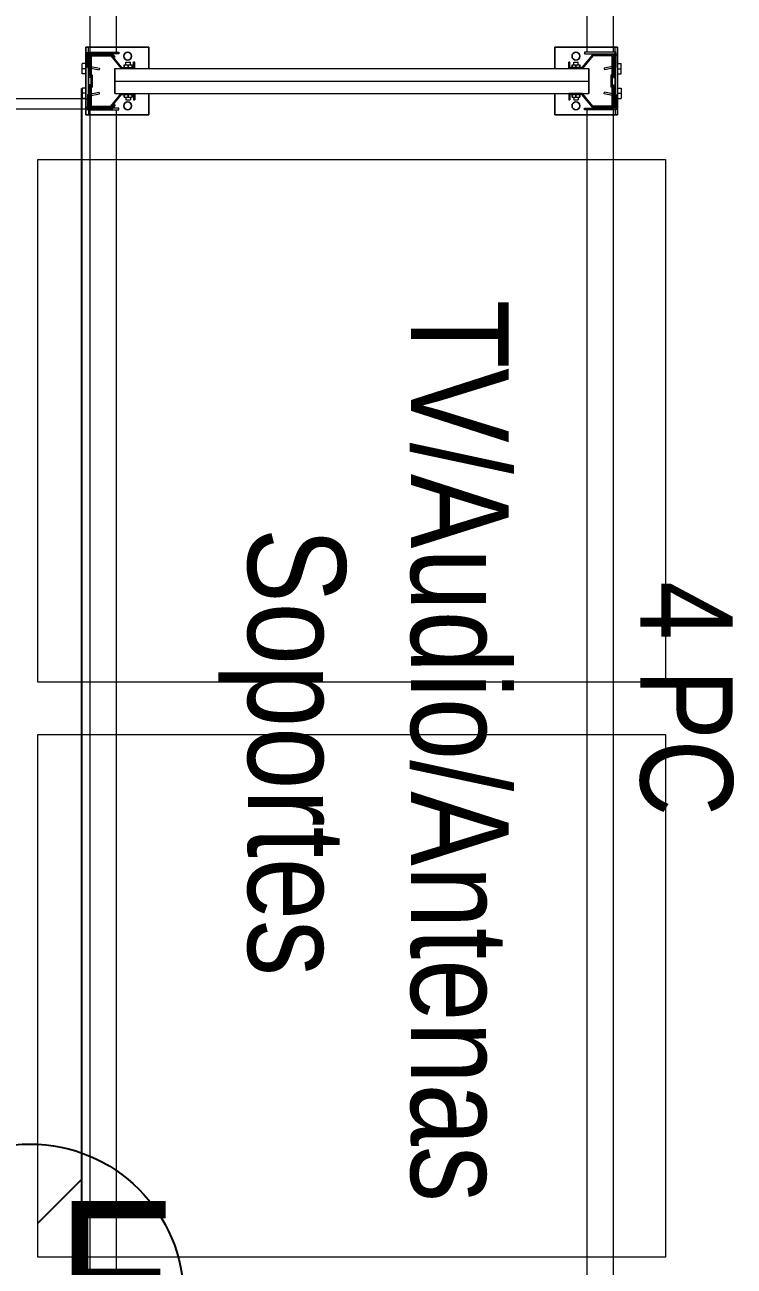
# Model space of a CAD drawing. Header units: metres. Extents: x 0 to 8715937, y -236336 to 216.
# Drawn here: x 128.539 to 129.895, y 73.327 to 75.702 of the extents above; entities that cross this region are included whole.
import ezdxf

# ---------------------------------------------------------------- set-up
doc = ezdxf.new("R2010")
doc.units = ezdxf.units.M
doc.header["$MEASUREMENT"] = 0
doc.linetypes.add('ACAD_ISO10W100', pattern=[18, 12, -3, 0, -3])
for name, color, linetype in [('0-BLOCK-EQUIPAMIENTO', 7, 'Continuous'), ('0-BLOCK-ESTRUCTURA', 7, 'Continuous'), ('AAA BAST', 5, 'Continuous'), ('AAA CONECT', 3, 'Continuous'), ('AAA LARG', 1, 'Continuous'), ('AAA PALLETS', 7, 'Continuous'), ('COTAS INTERIORES', 2, 'Continuous'), ('EJES', 251, 'ACAD_ISO10W100'), ('MURO 20 - vista', 5, 'Continuous'), ('TEXTO', 7, 'Continuous')]:
    doc.layers.add(name, color=color, linetype=linetype)
doc.styles.add('AR', font='arial.ttf')

# ---------------------------------------------------------------- blocks, each defined once
blk = doc.blocks.new('DPM-ESTRUCTURA')
at = {"layer": 'EJES', "ltscale": 0.4}
blk.add_line((40.9278, 41.5801), (40.9278, 112.3301), dxfattribs=at)
blk = doc.blocks.new('1A MODULO D FTE')
at = {"layer": 'AAA BAST', "lineweight": 5}
for points in [[(-2.34, 0.415), (-2.34, 0.417), (-2.35, 0.417), (-2.35, 0.44), (-2.326, 0.46), (-2.326, 0.5), (-2.366, 0.5), (-2.366, 0.498), (-2.386, 0.498), (-2.386, 0.5), (-2.426, 0.5), (-2.426, 0.46), (-2.402, 0.44), (-2.402, 0.417), (-2.412, 0.417), (-2.412, 0.415), (-2.4, 0.415), (-2.4, 0.4409), (-2.424, 0.4609), (-2.424, 0.498), (-2.388, 0.498), (-2.388, 0.496), (-2.364, 0.496), (-2.364, 0.498), (-2.328, 0.498), (-2.328, 0.4609), (-2.352, 0.4409), (-2.352, 0.415)], [(-0.012, 0.415), (-0.012, 0.417), (-0.002, 0.417), (-0.002, 0.44), (-0.026, 0.46), (-0.026, 0.5), (0.014, 0.5), (0.014, 0.498), (0.034, 0.498), (0.034, 0.5), (0.074, 0.5), (0.074, 0.46), (0.05, 0.44), (0.05, 0.417), (0.06, 0.417), (0.06, 0.415), (0.048, 0.415), (0.048, 0.4409), (0.072, 0.4609), (0.072, 0.498), (0.036, 0.498), (0.036, 0.496), (0.012, 0.496), (0.012, 0.498), (-0.024, 0.498), (-0.024, 0.4609), (0, 0.4409), (0, 0.415)], [(-2.34, -0.415), (-2.34, -0.417), (-2.35, -0.417), (-2.35, -0.44), (-2.326, -0.46), (-2.326, -0.5), (-2.366, -0.5), (-2.366, -0.498), (-2.386, -0.498), (-2.386, -0.5), (-2.426, -0.5), (-2.426, -0.46), (-2.402, -0.44), (-2.402, -0.417), (-2.412, -0.417), (-2.412, -0.415), (-2.4, -0.415), (-2.4, -0.4409), (-2.424, -0.4609), (-2.424, -0.498), (-2.388, -0.498), (-2.388, -0.496), (-2.364, -0.496), (-2.364, -0.498), (-2.328, -0.498), (-2.328, -0.4609), (-2.352, -0.4409), (-2.352, -0.415)], [(-0.012, -0.415), (-0.012, -0.417), (-0.002, -0.417), (-0.002, -0.44), (-0.026, -0.46), (-0.026, -0.5), (0.014, -0.5), (0.014, -0.498), (0.034, -0.498), (0.034, -0.5), (0.074, -0.5), (0.074, -0.46), (0.05, -0.44), (0.05, -0.417), (0.06, -0.417), (0.06, -0.415), (0.048, -0.415), (0.048, -0.4409), (0.072, -0.4609), (0.072, -0.498), (0.036, -0.498), (0.036, -0.496), (0.012, -0.496), (0.012, -0.498), (-0.024, -0.498), (-0.024, -0.4609), (0, -0.4409), (0, -0.415)]]:
    blk.add_hatch(color=251, dxfattribs=at).paths.add_polyline_path(points)
at = {"layer": 'AAA BAST', "color": 251, "lineweight": 5}
for p, q in [((-2.426, 0.5082), (-2.441, 0.5082)), ((-2.441, 0.5082), (-2.441, 0.3882)), ((-2.426, 0.5032), (-2.441, 0.5032)), ((-2.326, 0.5082), (-2.426, 0.5082)), ((-2.426, 0.5082), (-2.426, 0.5032)), ((-2.426, 0.5032), (-2.326, 0.5032)), ((-2.386, 0.5), (-2.426, 0.5)), ((-2.426, 0.5), (-2.426, 0.46)), ((-2.416, 0.5), (-2.416, 0.5032)), ((-2.416, 0.5032), (-2.383, 0.5032)), ((-2.3895, 0.5152), (-2.4095, 0.5152)), ((-2.4095, 0.5082), (-2.4095, 0.5152)), ((-2.3995, 0.5082), (-2.3995, 0.5152)), ((-2.3895, 0.5082), (-2.3895, 0.5152)), ((-2.386, 0.5), (-2.386, 0.498)), ((-2.386, 0.5), (-2.383, 0.5)), ((-2.383, 0.5), (-2.383, 0.5032)), ((-2.369, 0.5), (-2.369, 0.5032)), ((-2.366, 0.5), (-2.369, 0.5)), ((-2.326, 0.5), (-2.366, 0.5)), ((-2.366, 0.5), (-2.366, 0.498)), ((-2.3625, 0.5152), (-2.3425, 0.5152)), ((-2.3625, 0.5082), (-2.3625, 0.5152)), ((-2.3525, 0.5082), (-2.3525, 0.5152)), ((-2.3425, 0.5082), (-2.3425, 0.5152)), ((-2.336, 0.5), (-2.336, 0.5032)), ((-2.326, 0.5032), (-2.326, 0.5082)), ((-2.311, 0.5082), (-2.326, 0.5082)), ((-2.326, 0.5032), (-2.311, 0.5032)), ((-2.326, 0.5), (-2.326, 0.46)), ((-2.311, 0.3882), (-2.311, 0.5082)), ((-0.041, 0.3882), (-0.041, 0.5082)), ((-0.041, 0.5082), (-0.026, 0.5082)), ((-0.026, 0.5032), (-0.041, 0.5032)), ((-0.026, 0.5032), (-0.026, 0.5082)), ((-0.026, 0.5082), (0.074, 0.5082)), ((0.074, 0.5032), (-0.026, 0.5032)), ((-0.026, 0.5), (0.014, 0.5)), ((-0.026, 0.5), (-0.026, 0.46)), ((-0.016, 0.5), (-0.016, 0.5032)), ((0.0105, 0.5152), (-0.0095, 0.5152)), ((-0.0095, 0.5082), (-0.0095, 0.5152)), ((0.0005, 0.5082), (0.0005, 0.5152)), ((0.0105, 0.5082), (0.0105, 0.5152)), ((0.014, 0.5), (0.014, 0.498)), ((0.014, 0.5), (0.017, 0.5)), ((0.017, 0.5), (0.017, 0.5032)), ((0.031, 0.5), (0.031, 0.5032)), ((0.064, 0.5032), (0.031, 0.5032)), ((0.034, 0.5), (0.031, 0.5)), ((0.034, 0.5), (0.074, 0.5)), ((0.034, 0.5), (0.034, 0.498)), ((0.0375, 0.5152), (0.0575, 0.5152)), ((0.0375, 0.5082), (0.0375, 0.5152)), ((0.0475, 0.5082), (0.0475, 0.5152)), ((0.0575, 0.5082), (0.0575, 0.5152)), ((0.064, 0.5), (0.064, 0.5032)), ((0.074, 0.5082), (0.074, 0.5032)), ((0.074, 0.5082), (0.089, 0.5082)), ((0.074, 0.5032), (0.089, 0.5032)), ((0.074, 0.5), (0.074, 0.46)), ((0.089, 0.5082), (0.089, 0.3882)), ((-2.424, 0.498), (-2.424, 0.4609)), ((-2.388, 0.498), (-2.424, 0.498)), ((-2.388, 0.498), (-2.388, 0.496)), ((-2.364, 0.496), (-2.388, 0.496)), ((-2.366, 0.498), (-2.386, 0.498)), ((-2.328, 0.498), (-2.364, 0.498)), ((-2.364, 0.498), (-2.364, 0.496)), ((-2.328, 0.498), (-2.328, 0.4609)), ((-0.024, 0.498), (-0.024, 0.4609)), ((-0.024, 0.498), (0.012, 0.498)), ((0.012, 0.498), (0.012, 0.496)), ((0.012, 0.496), (0.036, 0.496)), ((0.014, 0.498), (0.034, 0.498)), ((0.036, 0.498), (0.072, 0.498)), ((0.036, 0.498), (0.036, 0.496)), ((0.072, 0.498), (0.072, 0.4609)), ((-2.426, 0.46), (-2.402, 0.44)), ((-2.424, 0.4609), (-2.4, 0.4409)), ((-2.4, 0.453), (-2.376, 0.453)), ((-2.4, -0.453), (-2.4, 0.453)), ((-2.376, 0.453), (-2.352, 0.453)), ((-2.376, -0.453), (-2.376, 0.453)), ((-2.328, 0.4609), (-2.352, 0.4409)), ((-2.352, -0.453), (-2.352, 0.453)), ((-2.326, 0.46), (-2.35, 0.44)), ((-0.026, 0.46), (-0.002, 0.44)), ((-0.024, 0.4609), (0, 0.4409)), ((0.024, 0.453), (0, 0.453)), ((0, -0.453), (0, 0.453)), ((0.048, 0.453), (0.024, 0.453)), ((0.024, -0.453), (0.024, 0.453)), ((0.072, 0.4609), (0.048, 0.4409)), ((0.048, -0.453), (0.048, 0.453)), ((0.074, 0.46), (0.05, 0.44)), ((-2.402, 0.436), (-2.407, 0.436)), ((-2.407, 0.421), (-2.407, 0.436)), ((-2.402, 0.4285), (-2.407, 0.4285)), ((-2.402, 0.44), (-2.402, 0.417)), ((-2.4, 0.4409), (-2.4, 0.415)), ((-2.352, 0.4409), (-2.352, 0.415)), ((-2.35, 0.44), (-2.35, 0.417)), ((-2.345, 0.436), (-2.35, 0.436)), ((-2.35, 0.421), (-2.35, 0.436)), ((-2.345, 0.4285), (-2.35, 0.4285)), ((-2.345, 0.421), (-2.345, 0.436)), ((-2.345, 0.4328), (-2.34, 0.4328)), ((-2.34, 0.4243), (-2.34, 0.4328)), ((-0.007, 0.4328), (-0.012, 0.4328)), ((-0.012, 0.4243), (-0.012, 0.4328)), ((-0.007, 0.436), (-0.002, 0.436)), ((-0.007, 0.421), (-0.007, 0.436)), ((-0.007, 0.4285), (-0.002, 0.4285)), ((-0.002, 0.44), (-0.002, 0.417)), ((-0.002, 0.421), (-0.002, 0.436)), ((0, 0.4409), (0, 0.415)), ((0.048, 0.4409), (0.048, 0.415)), ((0.05, 0.44), (0.05, 0.417)), ((0.05, 0.436), (0.055, 0.436)), ((0.05, 0.4285), (0.055, 0.4285)), ((0.055, 0.421), (0.055, 0.436)), ((-2.402, 0.417), (-2.412, 0.417)), ((-2.412, 0.417), (-2.412, 0.415)), ((-2.4, 0.415), (-2.412, 0.415)), ((-2.402, 0.421), (-2.407, 0.421)), ((-2.352, 0.415), (-2.34, 0.415)), ((-2.345, 0.421), (-2.35, 0.421)), ((-2.35, 0.417), (-2.34, 0.417)), ((-2.345, 0.4243), (-2.34, 0.4243)), ((-2.34, 0.415), (-2.34, 0.417)), ((-0.007, 0.4243), (-0.012, 0.4243)), ((-0.002, 0.417), (-0.012, 0.417)), ((-0.012, 0.415), (-0.012, 0.417)), ((0, 0.415), (-0.012, 0.415)), ((-0.007, 0.421), (-0.002, 0.421)), ((0.048, 0.415), (0.06, 0.415)), ((0.05, 0.421), (0.055, 0.421)), ((0.05, 0.417), (0.06, 0.417)), ((0.06, 0.417), (0.06, 0.415)), ((-2.441, 0.3882), (-2.4, 0.3882)), ((-2.352, 0.3882), (-2.311, 0.3882)), ((0, 0.3882), (-0.041, 0.3882)), ((0.089, 0.3882), (0.048, 0.3882)), ((-2.441, -0.5082), (-2.441, -0.3882)), ((-2.441, -0.3882), (-2.4, -0.3882)), ((-2.352, -0.3882), (-2.311, -0.3882)), ((-2.311, -0.3882), (-2.311, -0.5082)), ((0, -0.3882), (-0.041, -0.3882)), ((-0.041, -0.3882), (-0.041, -0.5082)), ((0.089, -0.3882), (0.048, -0.3882)), ((0.089, -0.5082), (0.089, -0.3882)), ((-2.4, -0.415), (-2.412, -0.415)), ((-2.412, -0.417), (-2.412, -0.415)), ((-2.402, -0.417), (-2.412, -0.417)), ((-2.402, -0.4199), (-2.407, -0.4199)), ((-2.407, -0.4349), (-2.407, -0.4199)), ((-2.402, -0.44), (-2.402, -0.417)), ((-2.4, -0.4409), (-2.4, -0.415)), ((-2.352, -0.4409), (-2.352, -0.415)), ((-2.352, -0.415), (-2.34, -0.415)), ((-2.35, -0.44), (-2.35, -0.417)), ((-2.35, -0.417), (-2.34, -0.417)), ((-2.345, -0.4199), (-2.35, -0.4199)), ((-2.35, -0.4349), (-2.35, -0.4199)), ((-2.345, -0.4349), (-2.345, -0.4199)), ((-2.345, -0.4232), (-2.34, -0.4232)), ((-2.34, -0.415), (-2.34, -0.417)), ((-2.34, -0.4317), (-2.34, -0.4232)), ((0, -0.415), (-0.012, -0.415)), ((-0.012, -0.415), (-0.012, -0.417)), ((-0.002, -0.417), (-0.012, -0.417)), ((-0.007, -0.4232), (-0.012, -0.4232)), ((-0.012, -0.4317), (-0.012, -0.4232)), ((-0.007, -0.4199), (-0.002, -0.4199)), ((-0.007, -0.4349), (-0.007, -0.4199)), ((-0.002, -0.44), (-0.002, -0.417)), ((-0.002, -0.4349), (-0.002, -0.4199)), ((0, -0.4409), (0, -0.415)), ((0.048, -0.4409), (0.048, -0.415)), ((0.048, -0.415), (0.06, -0.415)), ((0.05, -0.44), (0.05, -0.417)), ((0.05, -0.417), (0.06, -0.417)), ((0.05, -0.4199), (0.055, -0.4199)), ((0.055, -0.4349), (0.055, -0.4199)), ((0.06, -0.417), (0.06, -0.415)), ((-2.426, -0.46), (-2.402, -0.44)), ((-2.424, -0.4609), (-2.4, -0.4409)), ((-2.402, -0.4274), (-2.407, -0.4274)), ((-2.402, -0.4349), (-2.407, -0.4349)), ((-2.328, -0.4609), (-2.352, -0.4409)), ((-2.345, -0.4274), (-2.35, -0.4274)), ((-2.345, -0.4349), (-2.35, -0.4349)), ((-2.326, -0.46), (-2.35, -0.44)), ((-2.345, -0.4317), (-2.34, -0.4317)), ((-0.026, -0.46), (-0.002, -0.44)), ((-0.024, -0.4609), (0, -0.4409)), ((-0.007, -0.4317), (-0.012, -0.4317)), ((-0.007, -0.4274), (-0.002, -0.4274)), ((-0.007, -0.4349), (-0.002, -0.4349)), ((0.072, -0.4609), (0.048, -0.4409)), ((0.05, -0.4274), (0.055, -0.4274)), ((0.05, -0.4349), (0.055, -0.4349)), ((0.074, -0.46), (0.05, -0.44)), ((-2.426, -0.5), (-2.426, -0.46)), ((-2.424, -0.498), (-2.424, -0.4609)), ((-2.4, -0.453), (-2.376, -0.453)), ((-2.376, -0.453), (-2.352, -0.453)), ((-2.328, -0.498), (-2.328, -0.4609)), ((-2.326, -0.5), (-2.326, -0.46)), ((-0.026, -0.5), (-0.026, -0.46)), ((-0.024, -0.498), (-0.024, -0.4609)), ((0.024, -0.453), (0, -0.453)), ((0.048, -0.453), (0.024, -0.453)), ((0.072, -0.498), (0.072, -0.4609)), ((0.074, -0.5), (0.074, -0.46)), ((-2.388, -0.498), (-2.424, -0.498)), ((-2.388, -0.498), (-2.388, -0.496)), ((-2.364, -0.496), (-2.388, -0.496)), ((-2.366, -0.498), (-2.386, -0.498)), ((-2.386, -0.5), (-2.386, -0.498)), ((-2.366, -0.5), (-2.366, -0.498)), ((-2.364, -0.498), (-2.364, -0.496)), ((-2.328, -0.498), (-2.364, -0.498)), ((-0.024, -0.498), (0.012, -0.498)), ((0.012, -0.498), (0.012, -0.496)), ((0.012, -0.496), (0.036, -0.496)), ((0.014, -0.498), (0.034, -0.498)), ((0.014, -0.5), (0.014, -0.498)), ((0.034, -0.5), (0.034, -0.498)), ((0.036, -0.498), (0.036, -0.496)), ((0.036, -0.498), (0.072, -0.498)), ((-2.426, -0.5032), (-2.441, -0.5032)), ((-2.426, -0.5082), (-2.441, -0.5082)), ((-2.386, -0.5), (-2.426, -0.5)), ((-2.426, -0.5032), (-2.326, -0.5032)), ((-2.426, -0.5082), (-2.426, -0.5032)), ((-2.326, -0.5082), (-2.426, -0.5082)), ((-2.416, -0.5), (-2.416, -0.5032)), ((-2.416, -0.5032), (-2.383, -0.5032)), ((-2.4095, -0.5082), (-2.4095, -0.5152)), ((-2.3895, -0.5152), (-2.4095, -0.5152)), ((-2.3995, -0.5082), (-2.3995, -0.5152)), ((-2.3895, -0.5082), (-2.3895, -0.5152)), ((-2.386, -0.5), (-2.383, -0.5)), ((-2.383, -0.5), (-2.383, -0.5032)), ((-2.369, -0.5), (-2.369, -0.5032)), ((-2.366, -0.5), (-2.369, -0.5)), ((-2.326, -0.5), (-2.366, -0.5)), ((-2.3625, -0.5082), (-2.3625, -0.5152)), ((-2.3625, -0.5152), (-2.3425, -0.5152)), ((-2.3525, -0.5082), (-2.3525, -0.5152)), ((-2.3425, -0.5082), (-2.3425, -0.5152)), ((-2.336, -0.5), (-2.336, -0.5032)), ((-2.326, -0.5032), (-2.326, -0.5082)), ((-2.326, -0.5032), (-2.311, -0.5032)), ((-2.311, -0.5082), (-2.326, -0.5082)), ((-0.026, -0.5032), (-0.041, -0.5032)), ((-0.041, -0.5082), (-0.026, -0.5082)), ((-0.026, -0.5), (0.014, -0.5)), ((0.074, -0.5032), (-0.026, -0.5032)), ((-0.026, -0.5032), (-0.026, -0.5082)), ((-0.026, -0.5082), (0.074, -0.5082)), ((-0.016, -0.5), (-0.016, -0.5032)), ((-0.0095, -0.5082), (-0.0095, -0.5152)), ((0.0105, -0.5152), (-0.0095, -0.5152)), ((0.0005, -0.5082), (0.0005, -0.5152)), ((0.0105, -0.5082), (0.0105, -0.5152)), ((0.014, -0.5), (0.017, -0.5)), ((0.017, -0.5), (0.017, -0.5032)), ((0.031, -0.5), (0.031, -0.5032)), ((0.034, -0.5), (0.031, -0.5)), ((0.064, -0.5032), (0.031, -0.5032)), ((0.034, -0.5), (0.074, -0.5)), ((0.0375, -0.5082), (0.0375, -0.5152)), ((0.0375, -0.5152), (0.0575, -0.5152)), ((0.0475, -0.5082), (0.0475, -0.5152)), ((0.0575, -0.5082), (0.0575, -0.5152)), ((0.064, -0.5), (0.064, -0.5032)), ((0.074, -0.5082), (0.074, -0.5032)), ((0.074, -0.5032), (0.089, -0.5032)), ((0.074, -0.5082), (0.089, -0.5082))]:
    blk.add_line(p, q, dxfattribs=at)
for centre in [(-2.4235, 0.4285), (-2.3285, 0.4285), (-0.0235, 0.4285), (0.0715, 0.4285), (-2.4235, -0.4285), (-2.3285, -0.4285), (-0.0235, -0.4285), (0.0715, -0.4285)]:
    blk.add_circle(centre, 0.0075, dxfattribs=at)
at = {"layer": 'AAA CONECT', "color": 251, "lineweight": 5}
for p, q in [((-2.4223, -0.4527), (-2.43, -0.4591)), ((-2.421, -0.4542), (-2.428, -0.46)), ((-2.428, -0.5016), (-2.428, -0.46)), ((-2.4223, -0.4527), (-2.421, -0.4542)), ((-2.3297, -0.4527), (-2.331, -0.4542)), ((-2.331, -0.4542), (-2.324, -0.46)), ((-2.3297, -0.4527), (-2.322, -0.4591)), ((-2.324, -0.5016), (-2.324, -0.46)), ((-0.0223, -0.4527), (-0.03, -0.4591)), ((-0.021, -0.4542), (-0.028, -0.46)), ((-0.028, -0.5016), (-0.028, -0.46)), ((-0.0223, -0.4527), (-0.021, -0.4542)), ((-2.428, -0.5016), (-2.415, -0.5016)), ((-2.41, -0.5066), (-2.415, -0.5016)), ((-2.342, -0.5066), (-2.337, -0.5016)), ((-2.324, -0.5016), (-2.337, -0.5016)), ((-0.028, -0.5016), (-0.015, -0.5016)), ((-0.01, -0.5066), (-0.015, -0.5016))]:
    blk.add_line(p, q, dxfattribs=at)
at = {"layer": 'AAA CONECT', "color": 251, "lineweight": 5, "ltscale": 0.21}
for p, q in [((-2.43, -0.4591), (-2.43, -0.7909)), ((-0.03, -0.4591), (-0.03, -0.7909)), ((-2.41, -0.5066), (-2.41, -0.7434)), ((-0.01, -0.5066), (-0.01, -0.7434))]:
    blk.add_line(p, q, dxfattribs=at)
at = {"layer": 'AAA LARG', "color": 251, "lineweight": 5}
for p, q in [((-2.35, 0.505), (-2.3547, 0.4829)), ((-2.3474, 0.5018), (-2.3516, 0.4822)), ((-2.35, 0.505), (-2.321, 0.505)), ((-2.3242, 0.5018), (-2.3474, 0.5018)), ((-2.3242, 0.445), (-2.3242, 0.5018)), ((-2.321, 0.505), (-2.321, 0.445)), ((-2.321, 0.5), (-0.031, 0.5)), ((-0.002, 0.505), (-0.031, 0.505)), ((-0.031, 0.505), (-0.031, 0.445)), ((-0.0278, 0.445), (-0.0278, 0.5018)), ((-0.0278, 0.5018), (-0.0046, 0.5018)), ((-0.0046, 0.5018), (-0.0004, 0.4822)), ((-0.002, 0.505), (0.0027, 0.4829)), ((-2.3516, 0.4822), (-2.3547, 0.4829)), ((-0.0004, 0.4822), (0.0027, 0.4829)), ((-2.321, 0.445), (-2.3242, 0.445)), ((-2.321, 0.45), (-0.031, 0.45)), ((-0.031, 0.445), (-0.0278, 0.445)), ((-2.321, -0.445), (-2.3242, -0.445)), ((-2.3242, -0.445), (-2.3242, -0.5018)), ((-2.321, -0.505), (-2.321, -0.445)), ((-2.321, -0.45), (-0.031, -0.45)), ((-0.031, -0.505), (-0.031, -0.445)), ((-0.031, -0.445), (-0.0278, -0.445)), ((-0.0278, -0.445), (-0.0278, -0.5018)), ((-2.3516, -0.4822), (-2.3547, -0.4829)), ((-2.35, -0.505), (-2.3547, -0.4829)), ((-2.3474, -0.5018), (-2.3516, -0.4822)), ((-0.0046, -0.5018), (-0.0004, -0.4822)), ((-0.002, -0.505), (0.0027, -0.4829)), ((-0.0004, -0.4822), (0.0027, -0.4829)), ((-2.35, -0.505), (-2.321, -0.505)), ((-2.3242, -0.5018), (-2.3474, -0.5018)), ((-2.321, -0.5), (-0.031, -0.5)), ((-0.002, -0.505), (-0.031, -0.505)), ((-0.0278, -0.5018), (-0.0046, -0.5018))]:
    blk.add_line(p, q, dxfattribs=at)
at = {"layer": 'AAA PALLETS', "color": 251, "lineweight": 5, "ltscale": 0.21}
for p, q in [((-1.226, 0.6), (-2.226, 0.6)), ((-2.226, 0.6), (-2.226, -0.6)), ((-1.226, -0.6), (-1.226, 0.6)), ((-0.126, 0.6), (-1.126, 0.6)), ((-1.126, 0.6), (-1.126, -0.6)), ((-0.126, -0.6), (-0.126, 0.6)), ((-2.226, -0.6), (-1.226, -0.6)), ((-1.126, -0.6), (-0.126, -0.6))]:
    blk.add_line(p, q, dxfattribs=at)
blk = doc.blocks.new('DPM-EQUIPAMIENTO')
at = {"layer": 'AAA BAST', "xscale": -1, "rotation": 270}
for p in [(41.4439, 77.9703), (41.4439, 75.5703)]:
    blk.add_blockref('1A MODULO D FTE', p, dxfattribs=at)

msp = doc.modelspace()

# ---------------------------------------------------------------- hatches: boundary and pattern name
at = {"layer": 'AAA BAST', "lineweight": 5}
for points in [[(128.7489, 75.5583), (128.7469, 75.5583), (128.7469, 75.5683), (128.7239, 75.5683), (128.7039, 75.5443), (128.6639, 75.5443), (128.6639, 75.5843), (128.6659, 75.5843), (128.6659, 75.6043), (128.6639, 75.6043), (128.6639, 75.6443), (128.7039, 75.6443), (128.7239, 75.6203), (128.7469, 75.6203), (128.7469, 75.6303), (128.7489, 75.6303), (128.7489, 75.6183), (128.723, 75.6183), (128.703, 75.6423), (128.6659, 75.6423), (128.6659, 75.6063), (128.6679, 75.6063), (128.6679, 75.5823), (128.6659, 75.5823), (128.6659, 75.5463), (128.703, 75.5463), (128.723, 75.5703), (128.7489, 75.5703)], [(128.7489, 75.6303), (128.7469, 75.6303), (128.7469, 75.6203), (128.7239, 75.6203), (128.7039, 75.6443), (128.6639, 75.6443), (128.6639, 75.6043), (128.6659, 75.6043), (128.6659, 75.5843), (128.6639, 75.5843), (128.6639, 75.5443), (128.7039, 75.5443), (128.7239, 75.5683), (128.7469, 75.5683), (128.7469, 75.5583), (128.7489, 75.5583), (128.7489, 75.5703), (128.723, 75.5703), (128.703, 75.5463), (128.6659, 75.5463), (128.6659, 75.5823), (128.6679, 75.5823), (128.6679, 75.6063), (128.6659, 75.6063), (128.6659, 75.6423), (128.703, 75.6423), (128.723, 75.6183), (128.7489, 75.6183)], [(129.5789, 75.5583), (129.5809, 75.5583), (129.5809, 75.5683), (129.6039, 75.5683), (129.6239, 75.5443), (129.6639, 75.5443), (129.6639, 75.5843), (129.6619, 75.5843), (129.6619, 75.6043), (129.6639, 75.6043), (129.6639, 75.6443), (129.6239, 75.6443), (129.6039, 75.6203), (129.5809, 75.6203), (129.5809, 75.6303), (129.5789, 75.6303), (129.5789, 75.6183), (129.6049, 75.6183), (129.6249, 75.6423), (129.6619, 75.6423), (129.6619, 75.6063), (129.6599, 75.6063), (129.6599, 75.5823), (129.6619, 75.5823), (129.6619, 75.5463), (129.6249, 75.5463), (129.6049, 75.5703), (129.5789, 75.5703)], [(129.5789, 75.6303), (129.5809, 75.6303), (129.5809, 75.6203), (129.6039, 75.6203), (129.6239, 75.6443), (129.6639, 75.6443), (129.6639, 75.6043), (129.6619, 75.6043), (129.6619, 75.5843), (129.6639, 75.5843), (129.6639, 75.5443), (129.6239, 75.5443), (129.6039, 75.5683), (129.5809, 75.5683), (129.5809, 75.5583), (129.5789, 75.5583), (129.5789, 75.5703), (129.6049, 75.5703), (129.6249, 75.5463), (129.6619, 75.5463), (129.6619, 75.5823), (129.6599, 75.5823), (129.6599, 75.6063), (129.6619, 75.6063), (129.6619, 75.6423), (129.6249, 75.6423), (129.6049, 75.6183), (129.5789, 75.6183)]]:
    msp.add_hatch(color=251, dxfattribs=at).paths.add_polyline_path(points)
at = {"layer": 'MURO 20 - vista', "ltscale": 0.1}
h = msp.add_hatch(dxfattribs=at)
h.set_pattern_fill('ANSI31', color=0)
h.paths.add_polyline_path([(128.5639, 73.5604), (128.5639, 73.3443), (128.6478, 73.3443), (128.6478, 73.5436, 0.073203)], flags=16)
h.paths.add_polyline_path([(128.1752, 72.9887), (128.8793, 72.9887), (128.8793, 73.6133), (128.1752, 73.6133)], flags=9)

# ---------------------------------------------------------------- linework, layer by layer
at = {"layer": 'AAA BAST', "color": 251, "lineweight": 5}
for p, q in [((128.6557, 75.6443), (128.6557, 75.6593)), ((128.6557, 75.6593), (128.7757, 75.6593)), ((128.7757, 75.6593), (128.6557, 75.6593)), ((128.6557, 75.6593), (128.6557, 75.6443)), ((128.6607, 75.6443), (128.6607, 75.6593)), ((128.6607, 75.6443), (128.6607, 75.6593)), ((128.7757, 75.6593), (128.7757, 75.6183)), ((128.7757, 75.6183), (128.7757, 75.6593)), ((129.6721, 75.6593), (129.5521, 75.6593)), ((129.5521, 75.6593), (129.5521, 75.6183)), ((129.5521, 75.6183), (129.5521, 75.6593)), ((129.5521, 75.6593), (129.6721, 75.6593)), ((129.6671, 75.6443), (129.6671, 75.6593)), ((129.6671, 75.6443), (129.6671, 75.6593)), ((129.6721, 75.6443), (129.6721, 75.6593)), ((129.6721, 75.6593), (129.6721, 75.6443)), ((128.6557, 75.5443), (128.6557, 75.6443)), ((128.6557, 75.6443), (128.6607, 75.6443)), ((128.6607, 75.6443), (128.6557, 75.6443)), ((128.6557, 75.6443), (128.6557, 75.5443)), ((128.6607, 75.6443), (128.6607, 75.5443)), ((128.6607, 75.5443), (128.6607, 75.6443)), ((128.6639, 75.6343), (128.6607, 75.6343)), ((128.6607, 75.6343), (128.6607, 75.6013)), ((128.6639, 75.6343), (128.6607, 75.6343)), ((128.6639, 75.6043), (128.6639, 75.6443)), ((128.6639, 75.6443), (128.7039, 75.6443)), ((128.6639, 75.6443), (128.6639, 75.6043)), ((128.6639, 75.6443), (128.7039, 75.6443)), ((128.6659, 75.6423), (128.703, 75.6423)), ((128.6659, 75.6063), (128.6659, 75.6423)), ((128.6659, 75.6423), (128.703, 75.6423)), ((128.6659, 75.6423), (128.6659, 75.6063)), ((128.703, 75.6423), (128.723, 75.6183)), ((128.703, 75.6423), (128.723, 75.6183)), ((128.7039, 75.6443), (128.7239, 75.6203)), ((128.7039, 75.6443), (128.7239, 75.6203)), ((129.6239, 75.6443), (129.6039, 75.6203)), ((129.6239, 75.6443), (129.6039, 75.6203)), ((129.6249, 75.6423), (129.6049, 75.6183)), ((129.6249, 75.6423), (129.6049, 75.6183)), ((129.6639, 75.6443), (129.6239, 75.6443)), ((129.6639, 75.6443), (129.6239, 75.6443)), ((129.6619, 75.6423), (129.6249, 75.6423)), ((129.6619, 75.6423), (129.6249, 75.6423)), ((129.6619, 75.6063), (129.6619, 75.6423)), ((129.6619, 75.6423), (129.6619, 75.6063)), ((129.6639, 75.6043), (129.6639, 75.6443)), ((129.6639, 75.6443), (129.6639, 75.6043)), ((129.6639, 75.6343), (129.6671, 75.6343)), ((129.6639, 75.6343), (129.6671, 75.6343)), ((129.6671, 75.6443), (129.6671, 75.5443)), ((129.6721, 75.6443), (129.6671, 75.6443)), ((129.6671, 75.5443), (129.6671, 75.6443)), ((129.6671, 75.6443), (129.6721, 75.6443)), ((129.6671, 75.6343), (129.6671, 75.6013)), ((129.6721, 75.5443), (129.6721, 75.6443)), ((129.6721, 75.6443), (129.6721, 75.5443)), ((128.6487, 75.6078), (128.6487, 75.6278)), ((128.6557, 75.6278), (128.6487, 75.6278)), ((128.6487, 75.6078), (128.6487, 75.6278)), ((128.6557, 75.6278), (128.6487, 75.6278)), ((128.6557, 75.6178), (128.6487, 75.6178)), ((128.6557, 75.6178), (128.6487, 75.6178)), ((128.6557, 75.6078), (128.6487, 75.6078)), ((128.6557, 75.6078), (128.6487, 75.6078)), ((128.711, 75.6183), (128.711, 75.5943)), ((128.711, 75.6183), (129.6169, 75.6183)), ((128.711, 75.5943), (128.711, 75.6183)), ((128.711, 75.6183), (129.6169, 75.6183)), ((128.723, 75.6183), (128.7489, 75.6183)), ((128.723, 75.6183), (128.7489, 75.6183)), ((128.7239, 75.6203), (128.7469, 75.6203)), ((128.7239, 75.6203), (128.7469, 75.6203)), ((128.729, 75.6203), (128.729, 75.6253)), ((128.729, 75.6253), (128.744, 75.6253)), ((128.729, 75.6253), (128.729, 75.6203)), ((128.729, 75.6253), (128.744, 75.6253)), ((128.729, 75.6203), (128.744, 75.6203)), ((128.7322, 75.6253), (128.7322, 75.6303)), ((128.7322, 75.6303), (128.7407, 75.6303)), ((128.7365, 75.6203), (128.7365, 75.6253)), ((128.7365, 75.6253), (128.7365, 75.6203)), ((128.7407, 75.6253), (128.7407, 75.6303)), ((128.744, 75.6203), (128.744, 75.6253)), ((128.744, 75.6253), (128.744, 75.6203)), ((128.7469, 75.6203), (128.7469, 75.6303)), ((128.7469, 75.6303), (128.7489, 75.6303)), ((128.7469, 75.6203), (128.7469, 75.6303)), ((128.7489, 75.6303), (128.7469, 75.6303)), ((128.7489, 75.6183), (128.7489, 75.6303)), ((128.7489, 75.6183), (128.7489, 75.6303)), ((129.5789, 75.6183), (129.5789, 75.6303)), ((129.5809, 75.6303), (129.5789, 75.6303)), ((129.5789, 75.6183), (129.5789, 75.6303)), ((129.5789, 75.6303), (129.5809, 75.6303)), ((129.6049, 75.6183), (129.5789, 75.6183)), ((129.6049, 75.6183), (129.5789, 75.6183)), ((129.5809, 75.6203), (129.5809, 75.6303)), ((129.5809, 75.6203), (129.5809, 75.6303)), ((129.6039, 75.6203), (129.5809, 75.6203)), ((129.6039, 75.6203), (129.5809, 75.6203)), ((129.5849, 75.6203), (129.5849, 75.6253)), ((129.5849, 75.6253), (129.5999, 75.6253)), ((129.5849, 75.6253), (129.5849, 75.6203)), ((129.5849, 75.6253), (129.5999, 75.6253)), ((129.5849, 75.6203), (129.5999, 75.6203)), ((129.5882, 75.6253), (129.5882, 75.6303)), ((129.5882, 75.6303), (129.5967, 75.6303)), ((129.5924, 75.6203), (129.5924, 75.6253)), ((129.5924, 75.6253), (129.5924, 75.6203)), ((129.5967, 75.6253), (129.5967, 75.6303)), ((129.5999, 75.6203), (129.5999, 75.6253)), ((129.5999, 75.6253), (129.5999, 75.6203)), ((129.6169, 75.6183), (129.6169, 75.5943)), ((129.6169, 75.5943), (129.6169, 75.6183)), ((129.6721, 75.6278), (129.6791, 75.6278)), ((129.6721, 75.6278), (129.6791, 75.6278)), ((129.6721, 75.6178), (129.6791, 75.6178)), ((129.6721, 75.6178), (129.6791, 75.6178)), ((129.6721, 75.6078), (129.6791, 75.6078)), ((129.6721, 75.6078), (129.6791, 75.6078)), ((129.6791, 75.6078), (129.6791, 75.6278)), ((129.6791, 75.6078), (129.6791, 75.6278)), ((128.6639, 75.6013), (128.6607, 75.6013)), ((128.6639, 75.6013), (128.6607, 75.6013)), ((128.6639, 75.5873), (128.6607, 75.5873)), ((128.6639, 75.5873), (128.6607, 75.5873)), ((128.6607, 75.5543), (128.6607, 75.5873)), ((128.6639, 75.6043), (128.6659, 75.6043)), ((128.6639, 75.6043), (128.6639, 75.6013)), ((128.6639, 75.6043), (128.6659, 75.6043)), ((128.6639, 75.6043), (128.6639, 75.6013)), ((128.6639, 75.5843), (128.6639, 75.5873)), ((128.6639, 75.5843), (128.6639, 75.5873)), ((128.6639, 75.5443), (128.6639, 75.5843)), ((128.6639, 75.5843), (128.6659, 75.5843)), ((128.6639, 75.5843), (128.6639, 75.5443)), ((128.6639, 75.5843), (128.6659, 75.5843)), ((128.6659, 75.6063), (128.6679, 75.6063)), ((128.6659, 75.6063), (128.6679, 75.6063)), ((128.6659, 75.5843), (128.6659, 75.6043)), ((128.6659, 75.6043), (128.6659, 75.5843)), ((128.6679, 75.5823), (128.6679, 75.6063)), ((128.6679, 75.6063), (128.6679, 75.5823)), ((128.711, 75.5943), (128.711, 75.5703)), ((128.711, 75.5943), (129.6169, 75.5943)), ((128.711, 75.5703), (128.711, 75.5943)), ((128.711, 75.5943), (129.6169, 75.5943)), ((129.6169, 75.5943), (129.6169, 75.5703)), ((129.6169, 75.5703), (129.6169, 75.5943)), ((129.6619, 75.6063), (129.6599, 75.6063)), ((129.6599, 75.5823), (129.6599, 75.6063)), ((129.6619, 75.6063), (129.6599, 75.6063)), ((129.6599, 75.6063), (129.6599, 75.5823)), ((129.6619, 75.5843), (129.6619, 75.6043)), ((129.6639, 75.6043), (129.6619, 75.6043)), ((129.6619, 75.6043), (129.6619, 75.5843)), ((129.6639, 75.6043), (129.6619, 75.6043)), ((129.6639, 75.5843), (129.6619, 75.5843)), ((129.6639, 75.5843), (129.6619, 75.5843)), ((129.6639, 75.6043), (129.6639, 75.6013)), ((129.6639, 75.6043), (129.6639, 75.6013)), ((129.6639, 75.6013), (129.6671, 75.6013)), ((129.6639, 75.6013), (129.6671, 75.6013)), ((129.6639, 75.5873), (129.6671, 75.5873)), ((129.6639, 75.5843), (129.6639, 75.5873)), ((129.6639, 75.5873), (129.6671, 75.5873)), ((129.6639, 75.5843), (129.6639, 75.5873)), ((129.6639, 75.5443), (129.6639, 75.5843)), ((129.6639, 75.5843), (129.6639, 75.5443)), ((129.6671, 75.5543), (129.6671, 75.5873)), ((128.6487, 75.5808), (128.6487, 75.5608)), ((128.6557, 75.5808), (128.6487, 75.5808)), ((128.6487, 75.5808), (128.6487, 75.5608)), ((128.6557, 75.5808), (128.6487, 75.5808)), ((128.6557, 75.5708), (128.6487, 75.5708)), ((128.6557, 75.5708), (128.6487, 75.5708)), ((128.6557, 75.5608), (128.6487, 75.5608)), ((128.6557, 75.5608), (128.6487, 75.5608)), ((128.6659, 75.5463), (128.6659, 75.5823)), ((128.6659, 75.5823), (128.6679, 75.5823)), ((128.6659, 75.5823), (128.6659, 75.5463)), ((128.6659, 75.5823), (128.6679, 75.5823)), ((128.703, 75.5463), (128.723, 75.5703)), ((128.703, 75.5463), (128.723, 75.5703)), ((128.7039, 75.5443), (128.7239, 75.5683)), ((128.7039, 75.5443), (128.7239, 75.5683)), ((128.711, 75.5703), (129.6169, 75.5703)), ((128.711, 75.5703), (129.6169, 75.5703)), ((128.723, 75.5703), (128.7489, 75.5703)), ((128.723, 75.5703), (128.7489, 75.5703)), ((128.7239, 75.5683), (128.7469, 75.5683)), ((128.7239, 75.5683), (128.7469, 75.5683)), ((128.729, 75.5633), (128.729, 75.5683)), ((128.729, 75.5683), (128.744, 75.5683)), ((128.729, 75.5683), (128.729, 75.5633)), ((128.729, 75.5633), (128.744, 75.5633)), ((128.729, 75.5633), (128.744, 75.5633)), ((128.7322, 75.5633), (128.7322, 75.5583)), ((128.7365, 75.5633), (128.7365, 75.5683)), ((128.7365, 75.5683), (128.7365, 75.5633)), ((128.7407, 75.5633), (128.7407, 75.5583)), ((128.744, 75.5633), (128.744, 75.5683)), ((128.744, 75.5683), (128.744, 75.5633)), ((128.7469, 75.5683), (128.7469, 75.5583)), ((128.7469, 75.5683), (128.7469, 75.5583)), ((128.7489, 75.5703), (128.7489, 75.5583)), ((128.7489, 75.5703), (128.7489, 75.5583)), ((128.7757, 75.5703), (128.7757, 75.5293)), ((128.7757, 75.5293), (128.7757, 75.5703)), ((129.5521, 75.5703), (129.5521, 75.5293)), ((129.5521, 75.5293), (129.5521, 75.5703)), ((129.6049, 75.5703), (129.5789, 75.5703)), ((129.5789, 75.5703), (129.5789, 75.5583)), ((129.6049, 75.5703), (129.5789, 75.5703)), ((129.5789, 75.5703), (129.5789, 75.5583)), ((129.6039, 75.5683), (129.5809, 75.5683)), ((129.5809, 75.5683), (129.5809, 75.5583)), ((129.6039, 75.5683), (129.5809, 75.5683)), ((129.5809, 75.5683), (129.5809, 75.5583)), ((129.5849, 75.5633), (129.5849, 75.5683)), ((129.5849, 75.5683), (129.5999, 75.5683)), ((129.5849, 75.5683), (129.5849, 75.5633)), ((129.5849, 75.5633), (129.5999, 75.5633)), ((129.5849, 75.5633), (129.5999, 75.5633)), ((129.5882, 75.5633), (129.5882, 75.5583)), ((129.5924, 75.5633), (129.5924, 75.5683)), ((129.5924, 75.5683), (129.5924, 75.5633)), ((129.5967, 75.5633), (129.5967, 75.5583)), ((129.5999, 75.5633), (129.5999, 75.5683)), ((129.5999, 75.5683), (129.5999, 75.5633)), ((129.6239, 75.5443), (129.6039, 75.5683)), ((129.6239, 75.5443), (129.6039, 75.5683)), ((129.6249, 75.5463), (129.6049, 75.5703)), ((129.6249, 75.5463), (129.6049, 75.5703)), ((129.6619, 75.5823), (129.6599, 75.5823)), ((129.6619, 75.5823), (129.6599, 75.5823)), ((129.6619, 75.5463), (129.6619, 75.5823)), ((129.6619, 75.5823), (129.6619, 75.5463)), ((129.6721, 75.5808), (129.6791, 75.5808)), ((129.6721, 75.5808), (129.6791, 75.5808)), ((129.6721, 75.5708), (129.6791, 75.5708)), ((129.6721, 75.5708), (129.6791, 75.5708)), ((129.6721, 75.5608), (129.6791, 75.5608)), ((129.6721, 75.5608), (129.6791, 75.5608)), ((129.6791, 75.5808), (129.6791, 75.5608)), ((129.6791, 75.5808), (129.6791, 75.5608)), ((128.6607, 75.5443), (128.6557, 75.5443)), ((128.6557, 75.5293), (128.6557, 75.5443)), ((128.6557, 75.5443), (128.6607, 75.5443)), ((128.6557, 75.5443), (128.6557, 75.5293)), ((128.6639, 75.5543), (128.6607, 75.5543)), ((128.6639, 75.5543), (128.6607, 75.5543)), ((128.6607, 75.5443), (128.6607, 75.5293)), ((128.6607, 75.5443), (128.6607, 75.5293)), ((128.6639, 75.5443), (128.7039, 75.5443)), ((128.6639, 75.5443), (128.7039, 75.5443)), ((128.6659, 75.5463), (128.703, 75.5463)), ((128.6659, 75.5463), (128.703, 75.5463)), ((128.7322, 75.5583), (128.7407, 75.5583)), ((128.7489, 75.5583), (128.7469, 75.5583)), ((128.7469, 75.5583), (128.7489, 75.5583)), ((129.5789, 75.5583), (129.5809, 75.5583)), ((129.5809, 75.5583), (129.5789, 75.5583)), ((129.5882, 75.5583), (129.5967, 75.5583)), ((129.6639, 75.5443), (129.6239, 75.5443)), ((129.6639, 75.5443), (129.6239, 75.5443)), ((129.6619, 75.5463), (129.6249, 75.5463)), ((129.6619, 75.5463), (129.6249, 75.5463)), ((129.6639, 75.5543), (129.6671, 75.5543)), ((129.6639, 75.5543), (129.6671, 75.5543)), ((129.6671, 75.5443), (129.6721, 75.5443)), ((129.6671, 75.5443), (129.6671, 75.5293)), ((129.6721, 75.5443), (129.6671, 75.5443)), ((129.6671, 75.5443), (129.6671, 75.5293)), ((129.6721, 75.5293), (129.6721, 75.5443)), ((129.6721, 75.5443), (129.6721, 75.5293)), ((128.7757, 75.5293), (128.6557, 75.5293)), ((128.6557, 75.5293), (128.7757, 75.5293)), ((129.5521, 75.5293), (129.6721, 75.5293)), ((129.6721, 75.5293), (129.5521, 75.5293))]:
    msp.add_line(p, q, dxfattribs=at)
for centre in [(128.7354, 75.6418), (128.7354, 75.6418), (129.5924, 75.6418), (129.5924, 75.6418), (128.7354, 75.5468), (128.7354, 75.5468), (129.5924, 75.5468), (129.5924, 75.5468)]:
    msp.add_circle(centre, 0.0075, dxfattribs=at)
at = {"layer": 'AAA CONECT', "color": 251, "lineweight": 5}
for p, q in [((128.6573, 75.6283), (128.6623, 75.6333)), ((128.6623, 75.6463), (128.7039, 75.6463)), ((128.6623, 75.6463), (128.6623, 75.6333)), ((128.7097, 75.6393), (128.7039, 75.6463)), ((128.7113, 75.6406), (128.7049, 75.6483)), ((128.7113, 75.6406), (128.7097, 75.6393)), ((128.6573, 75.5603), (128.6623, 75.5553)), ((128.6573, 75.5603), (128.6623, 75.5553)), ((128.6623, 75.5423), (128.6623, 75.5553)), ((128.6623, 75.5423), (128.6623, 75.5553)), ((128.6623, 75.5423), (128.7039, 75.5423)), ((128.6623, 75.5423), (128.7039, 75.5423)), ((128.7097, 75.5492), (128.7039, 75.5423)), ((128.7097, 75.5492), (128.7039, 75.5423)), ((128.7113, 75.548), (128.7049, 75.5403)), ((128.7113, 75.548), (128.7049, 75.5403)), ((128.7113, 75.548), (128.7097, 75.5492)), ((128.7113, 75.548), (128.7097, 75.5492))]:
    msp.add_line(p, q, dxfattribs=at)
at = {"layer": 'AAA CONECT', "color": 251, "lineweight": 5, "ltscale": 0.21}
for p, q in [((128.6573, 75.5603), (128.4205, 75.5603)), ((128.6573, 75.5603), (128.4205, 75.5603)), ((128.7049, 75.5403), (128.373, 75.5403)), ((128.7049, 75.5403), (128.373, 75.5403))]:
    msp.add_line(p, q, dxfattribs=at)
at = {"layer": 'AAA LARG', "color": 251, "lineweight": 5}
for p, q in [((128.6639, 75.6493), (128.6639, 77.9393)), ((128.7139, 75.6493), (128.7139, 77.9393)), ((129.6139, 75.6493), (129.6139, 77.9393)), ((129.6639, 75.6493), (129.6639, 77.9393)), ((128.6589, 75.6203), (128.6589, 75.6493)), ((128.6589, 75.6493), (128.7189, 75.6493)), ((128.7189, 75.6461), (128.6621, 75.6461)), ((128.6621, 75.6461), (128.6621, 75.6229)), ((128.7189, 75.6493), (128.7189, 75.6461)), ((129.6689, 75.6493), (129.6089, 75.6493)), ((129.6089, 75.6493), (129.6089, 75.6461)), ((129.6089, 75.6461), (129.6657, 75.6461)), ((129.6657, 75.6461), (129.6657, 75.6229)), ((129.6689, 75.6203), (129.6689, 75.6493)), ((128.6589, 75.6203), (128.681, 75.6156)), ((128.6621, 75.6229), (128.6817, 75.6187)), ((128.6817, 75.6187), (128.681, 75.6156)), ((129.6657, 75.6229), (129.6462, 75.6187)), ((129.6462, 75.6187), (129.6468, 75.6156)), ((129.6689, 75.6203), (129.6468, 75.6156)), ((128.6589, 75.5683), (128.681, 75.573)), ((128.6589, 75.5683), (128.6589, 75.5393)), ((128.6621, 75.5657), (128.6817, 75.5698)), ((128.6621, 75.5425), (128.6621, 75.5657)), ((128.6817, 75.5698), (128.681, 75.573)), ((129.6462, 75.5698), (129.6468, 75.573)), ((129.6657, 75.5657), (129.6462, 75.5698)), ((129.6689, 75.5683), (129.6468, 75.573)), ((129.6657, 75.5425), (129.6657, 75.5657)), ((129.6689, 75.5683), (129.6689, 75.5393)), ((128.6589, 75.5393), (128.7189, 75.5393)), ((128.7189, 75.5425), (128.6621, 75.5425)), ((128.6639, 73.2493), (128.6639, 75.5393)), ((128.7139, 73.2493), (128.7139, 75.5393)), ((128.7189, 75.5393), (128.7189, 75.5425)), ((129.6089, 75.5393), (129.6089, 75.5425)), ((129.6089, 75.5425), (129.6657, 75.5425)), ((129.6689, 75.5393), (129.6089, 75.5393)), ((129.6139, 73.2493), (129.6139, 75.5393)), ((129.6639, 73.2493), (129.6639, 75.5393))]:
    msp.add_line(p, q, dxfattribs=at)
at = {"layer": 'AAA PALLETS', "color": 251, "lineweight": 5, "ltscale": 0.21}
for p, q in [((128.5639, 74.4443), (128.5639, 75.4443)), ((128.5639, 75.4443), (129.7639, 75.4443)), ((129.7639, 75.4443), (129.7639, 74.4443)), ((129.7639, 74.4443), (128.5639, 74.4443)), ((128.5639, 73.3443), (128.5639, 74.3443)), ((128.5639, 74.3443), (129.7639, 74.3443)), ((129.7639, 74.3443), (129.7639, 73.3443)), ((129.7639, 73.3443), (128.5639, 73.3443))]:
    msp.add_line(p, q, dxfattribs=at)
at = {"layer": 'COTAS INTERIORES', "ltscale": 0.1}
msp.add_circle((128.5487, 73.2669), 0.2939, dxfattribs=at)

# ---------------------------------------------------------------- block references
at = {"layer": '0-BLOCK-EQUIPAMIENTO'}
msp.add_blockref('DPM-EQUIPAMIENTO', (87.72, 0), dxfattribs=at)
at = {"layer": '0-BLOCK-ESTRUCTURA', "ltscale": 0.1}
msp.add_blockref('DPM-ESTRUCTURA', (87.72, 0), dxfattribs=at)

# ---------------------------------------------------------------- texts
at = {"layer": 'TEXTO', "ltscale": 0.1, "attachment_point": 1, "rotation": 270, "style": 'AR'}
for s, insert, char_height in [('\\pi1.1844;{\\fArial Narrow|b0|i0|c0|p34;TV/Audio/Antenas\\P\\pi1.6211;Soportes}', (129.4639, 76.3603), 0.186909), ('{\\fArial Narrow|b0|i0|c0|p34;4 PC}', (129.8922, 74.6377), 0.176497)]:
    msp.add_mtext_dynamic_manual_height_columns(s, width=4.08123, gutter_width=12.5, heights=[0], dxfattribs=dict(at, insert=insert, char_height=char_height))
at = {"layer": 'TEXTO', "ltscale": 0.1, "insert": (126.4901, 73.4519), "char_height": 0.300033, "attachment_point": 1, "style": 'AR'}
msp.add_mtext_dynamic_manual_height_columns('\\pi1.7855;{\\fArial Narrow|b0|i0|c0|p34;B.E}', width=4.08123, gutter_width=12.5, heights=[0], dxfattribs=at)

doc.saveas('drawing.dxf')
